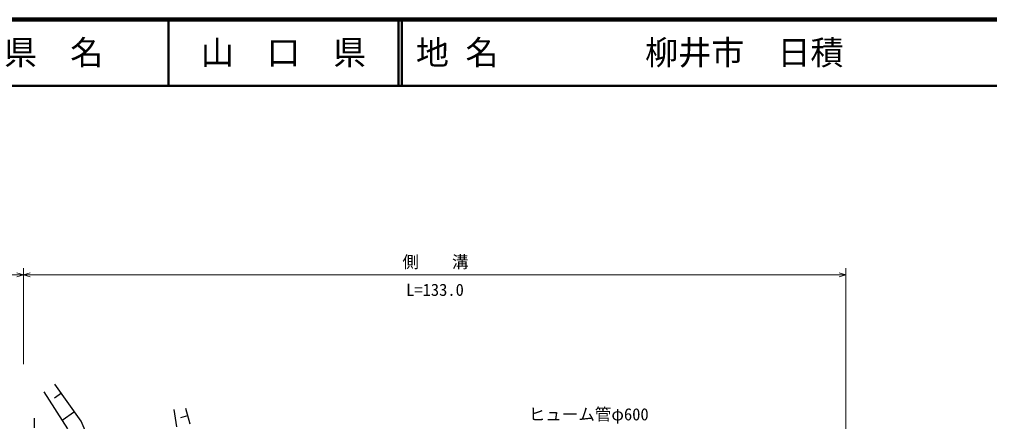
# Model space of a CAD drawing. Units: millimetres, scale not verified. Extents: x 40000 to 680000, y 20000 to 380000.
# Drawn here: x 310457 to 457102, y 319290 to 380000 of the extents above; entities that cross this region are included whole.
import ezdxf
from ezdxf.enums import TextEntityAlignment as Align

# ---------------------------------------------------------------- set-up
doc = ezdxf.new("R2010")
doc.units = ezdxf.units.MM
doc.header["$LTSCALE"] = 1000
for name, color, linetype, lineweight in [('M-BGD', 7, 'Continuous', 25), ('M-STR-HTXT', 7, 'Continuous', 13), ('M-TTL', 2, 'Continuous', 140), ('M-TTL-LINE', 7, 'Continuous', 50)]:
    doc.layers.add(name, color=color, linetype=linetype, lineweight=lineweight)
doc.layers.add('M-TTL-TXT', color=7, linetype='Continuous')
doc.styles.add('ＭＳ ゴシック', font='')
doc.styles.get('ＭＳ ゴシック').set_extended_font_data('MS Gothic')

msp = doc.modelspace()

# ---------------------------------------------------------------- linework, layer by layer
at = {"layer": 'M-BGD'}
for p, q in [((319797, 319354), (315830, 324954)), ((314170, 323765), (317723, 318216)), ((316822, 323554), (315783, 322818)), ((335552, 321333), (336228, 318969)), ((312665, 319820), (312665, 318320)), ((318805, 320754), (316943, 319434)), ((334276, 318519), (333826, 321108)), ((335890, 320151), (334805, 319841)), ((321612, 315127), (319797, 319354))]:
    msp.add_line(p, q, dxfattribs=at)
at = {"layer": 'M-STR-HTXT'}
for p, q in [((311086, 342435), (311086, 327958)), ((435353, 342435), (435353, 315520)), ((293694, 341435), (311086, 341435)), ((311086, 341435), (435353, 341435))]:
    msp.add_line(p, q, dxfattribs=at)
for points in [[(310086, 341722), (311086, 341435), (310086, 341150)], [(312086, 341147), (311086, 341435), (312086, 341720)], [(434353, 341722), (435353, 341435), (434353, 341150)]]:
    msp.add_lwpolyline(points, dxfattribs=at)
at = {"layer": 'M-TTL'}
msp.add_line((680000, 380000), (40000, 380000), dxfattribs=at)
at = {"layer": 'M-TTL-LINE'}
for p, q in [((333000, 380000), (333000, 370000)), ((367750, 380000), (367750, 370000)), ((368250, 380000), (368250, 370000)), ((40000, 370000), (680000, 370000))]:
    msp.add_line(p, q, dxfattribs=at)

# ---------------------------------------------------------------- texts
at = {"layer": 'M-STR-HTXT', "style": 'ＭＳ ゴシック'}
for s, p in [('側\u3000\u3000溝', (368345, 341935)), ('L=133.0', (368907, 337716)), ('ヒューム管φ600', (387435, 318921))]:
    msp.add_text(s, height=1833, dxfattribs=at).set_placement(p, align=Align.BOTTOM_LEFT)
at = {"layer": 'M-TTL-TXT', "style": 'ＭＳ ゴシック'}
for s, p in [('県\u3000名', (315625, 375000)), ('山\u3000口\u3000県', (350375, 375000))]:
    msp.add_text(s, height=3666, dxfattribs=at).set_placement(p, align=Align.MIDDLE_CENTER)
for s, p in [('地 名', (370380, 375000)), ('柳井市\u3000日積', (405024, 375000))]:
    msp.add_text(s, height=3666, dxfattribs=at).set_placement(p, align=Align.MIDDLE_LEFT)

doc.saveas('drawing.dxf')
